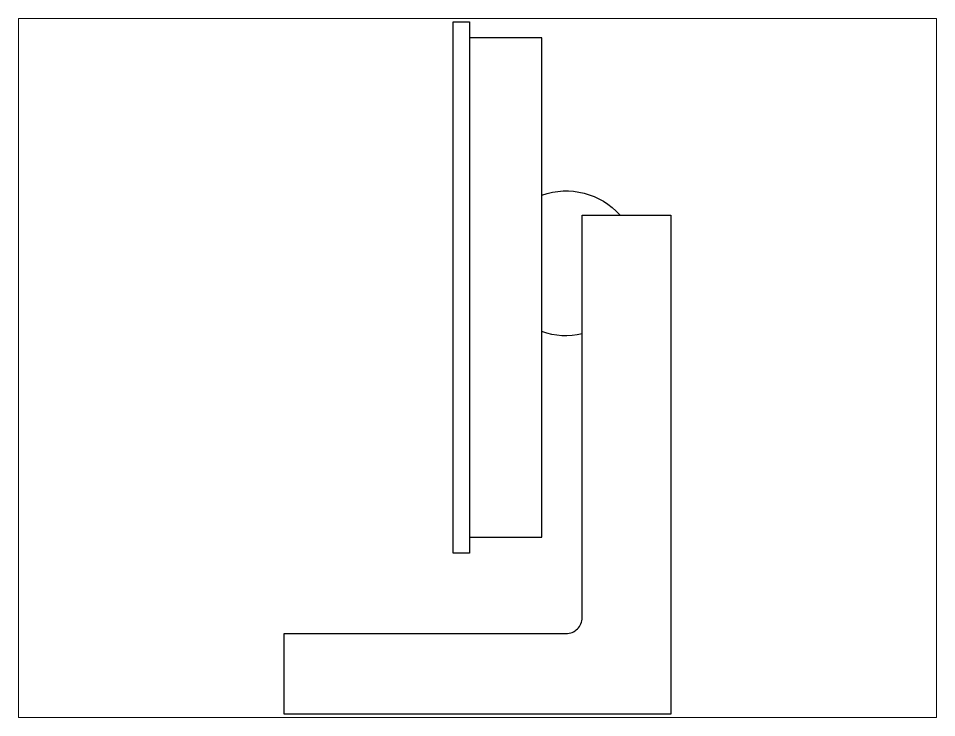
# Paper-space layout 'Layout1' of a CAD drawing. Header units: millimetres. Extents: x 1.05 to 9.45, y 0.8 to 7.2.
# The model-space entities are those that its viewports show. They can reach past a viewport. Long polylines and large blocks are cut down to what shows.
import ezdxf

# ---------------------------------------------------------------- set-up
doc = ezdxf.new("R2010")
doc.units = ezdxf.units.MM
doc.header["$MEASUREMENT"] = 0

# ---------------------------------------------------------------- blocks, each defined once
blk = doc.blocks.new('DATORTERMINAL_R')
at = {"extrusion": (2.83275e-16, 6.12303e-17, -1)}
for points in [[(125, 110), (125, 100), (135, 100), (135, 430), (125, 430), (125, 420)], [(80, 110), (80, 420), (125, 420), (125, 110), (80, 110)]]:
    blk.add_lwpolyline(points, dxfattribs=at)
blk.add_lwpolyline([(0, 310), (0, 0), (240, 0), (240, 50), (65, 50, -0.414214), (55, 60), (55, 310), (0, 310)], format="xyb", dxfattribs=at)
for start, end in [(70.5288, 138.1897), (257.1604, 289.4712)]:
    blk.add_arc((65, 280), 45, start, end, dxfattribs=at)

msp = doc.modelspace()

# ---------------------------------------------------------------- block references
msp.add_blockref('DATORTERMINAL_R', (0, 0))

psp = doc.layouts.get("Layout1")

# ---------------------------------------------------------------- viewports
at = {"layer": '0'}
psp.add_viewport(center=(5.25, 4), size=(8.4, 6.4), view_center_point=(-119.9883, 214.9981), view_height=434.374517, dxfattribs=at)

doc.saveas('drawing.dxf')
